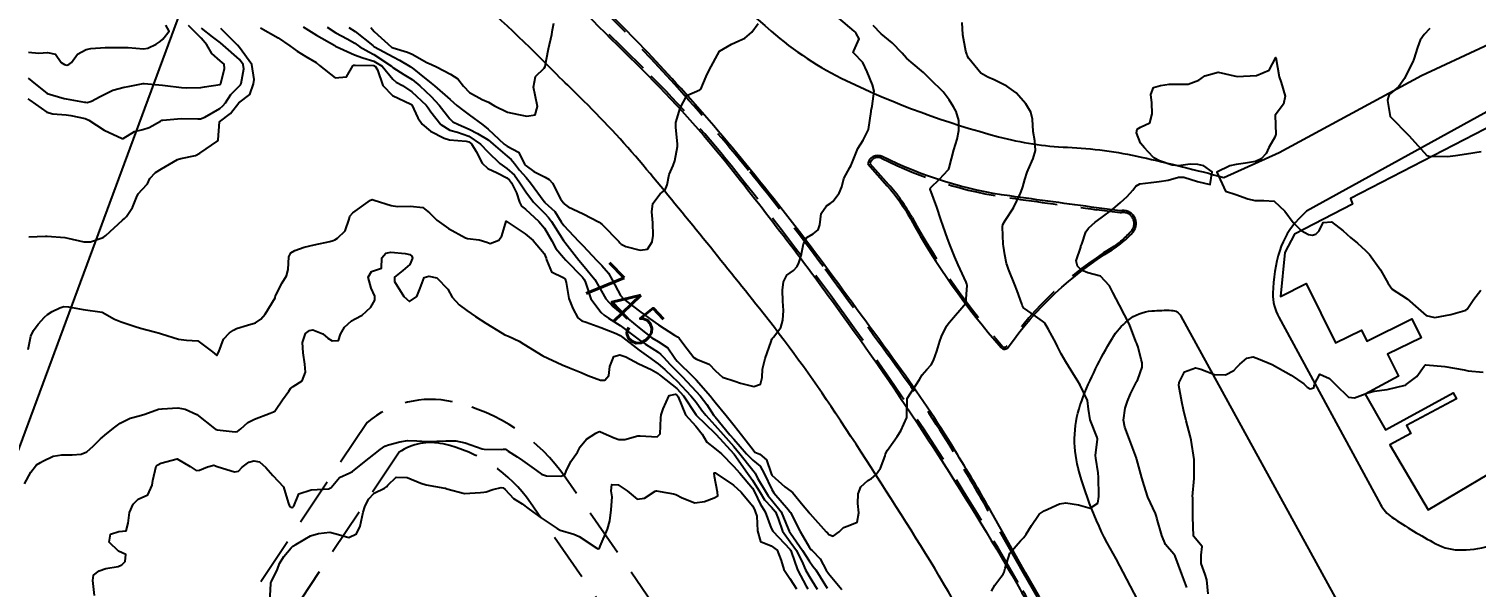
# Model space of a CAD drawing. Header units: metres. Extents: x 298520 to 308411, y 7433745 to 7450750.
# Drawn here: x 302493.6 to 302644.4, y 7441254.4 to 7441312.7 of the extents above; entities that cross this region are included whole.
import ezdxf
from ezdxf.enums import TextEntityAlignment as Align

# ---------------------------------------------------------------- set-up
doc = ezdxf.new("R2010")
doc.units = ezdxf.units.M
doc.header["$LTSCALE"] = 10
doc.linetypes.add('CONTINUO', pattern=[0])
doc.linetypes.add('DASHED', pattern=[0.75, 0.5, -0.25])
for name, color, linetype in [('Canteiro', 45, 'DASHED'), ('Cotas', 45, 'Continuous'), ('Curvas de Nivel 1m', 11, 'Continuous'), ('Curvas de Nivel 5m', 15, 'Continuous'), ('Edificações', 30, 'Continuous'), ('PLACA_KM', 45, 'Continuous'), ('Vias Primárias', 230, 'Continuous'), ('Vias Secundárias', 230, 'DASHED')]:
    doc.layers.add(name, color=color, linetype=linetype)
doc.styles.add('Style-STANDARD', font='STANDARD.shx')

msp = doc.modelspace()

# ---------------------------------------------------------------- linework, layer by layer
at = {"layer": 'Canteiro'}
for points in [[(302547.25, 7441318.82, -0.000019), (302557.6, 7441308.57, -0.029091), (302566.74, 7441298.41, -0.011878), (302578.53, 7441282.91, -0.025655), (302596.68, 7441254.92, -0.024486), (302599.42, 7441249.6), (302606.52, 7441236.58), (302622.67, 7441205.94), (302644.22, 7441165.17), (302674.98, 7441106.78)], [(302649.87, 7441156.82), (302634.07, 7441187.51), (302626.85, 7441200.73), (302617.87, 7441217.51), (302611.28, 7441230.16), (302600.57, 7441249.61), (302598.67, 7441253.37), (302597.27, 7441255.85), (302593.55, 7441262.4, 0.008704), (302589.93, 7441268.55, 0.019853), (302583.93, 7441277.51, 0.00149), (302576.34, 7441287.87, 0.012143), (302568.57, 7441297.89, 0.012452), (302560.88, 7441306.85, 0.02873), (302546.83, 7441320.74, 0.042839)]]:
    msp.add_lwpolyline(points, format="xyb", dxfattribs=at)
msp.add_lwpolyline([(302581.22, 7441298.62), (302583.16, 7441296.44, -0.055748), (302585.61, 7441292.97, 0.054354), (302595.04, 7441279.54, 0.483754), (302595.45, 7441279.56, -0.100042), (302606.36, 7441289.79, 0.076433), (302608.48, 7441291.61, 0.744861), (302607.3, 7441293.46), (302604.81, 7441293.8, -0.000707), (302595.78, 7441295.03, -0.081497), (302582.42, 7441299.16, 0.474245)], format="xyb", close=True, dxfattribs=at)
at = {"layer": 'Curvas de Nivel 1m', "flags": 128}
for points, elevation in [([(302493.49, 7441307.52), (302493.86, 7441307.21), (302495.46, 7441305.92), (302497.23, 7441305.39), (302497.46, 7441305.37), (302498.58, 7441305.15), (302499.34, 7441305.03), (302499.45, 7441305), (302499.62, 7441304.97), (302500.09, 7441305.13), (302500.99, 7441305.6), (302501.46, 7441305.85), (302502.32, 7441306.26), (302503.48, 7441306.58), (302503.92, 7441306.64), (302505.48, 7441306.95), (302505.59, 7441306.96), (302507.48, 7441306.79), (302507.76, 7441306.77), (302509.48, 7441306.56), (302509.99, 7441306.5), (302511.48, 7441306.56), (302511.86, 7441306.62), (302513.48, 7441306.86), (302513.54, 7441306.91), (302513.57, 7441306.97), (302513.94, 7441308.52), (302513.9, 7441308.97), (302513.51, 7441309.33), (302512.61, 7441310.08), (302512.1, 7441310.99), (302511.53, 7441311.69), (302510.19, 7441313.01)], 744), ([(302493.51, 7441310.23), (302494.6, 7441310.11), (302495.51, 7441310.19), (302496.35, 7441310.02), (302496.93, 7441309.17), (302497.26, 7441308.93), (302497.5, 7441308.89), (302497.71, 7441308.95), (302498.01, 7441309.15), (302498.62, 7441310.04), (302499.52, 7441310.52), (302500.03, 7441310.63), (302501.52, 7441310.73), (302503.14, 7441310.71), (302503.52, 7441310.72), (302503.9, 7441310.71), (302505.52, 7441310.59), (302505.94, 7441310.65), (302506.84, 7441311.06), (302507.23, 7441311.35), (302507.53, 7441311.6), (302508.17, 7441312.41), (302507.84, 7441313.05)], 743), ([(302493.54, 7441290.96), (302495.29, 7441291.03), (302495.45, 7441291.03), (302497.29, 7441290.9), (302497.61, 7441290.84), (302499.28, 7441290.45), (302499.97, 7441290.44), (302501.29, 7441290.91), (302501.59, 7441291.12), (302503.31, 7441292.7), (302503.52, 7441292.88), (302503.75, 7441293.09), (302504.37, 7441294.03), (302504.79, 7441295.08), (302504.95, 7441295.46), (302505.35, 7441295.89), (302505.91, 7441296.51), (302506.17, 7441297.06), (302506.75, 7441297.67), (302507.37, 7441298.06), (302509.05, 7441299.02), (302509.38, 7441299.14), (302510.92, 7441299.47), (302511.39, 7441299.68), (302513.24, 7441300.97), (302513.29, 7441301.09), (302513.42, 7441302.97), (302514.57, 7441303.83), (302515.45, 7441304.95), (302516.6, 7441305.81), (302516.97, 7441306.94), (302517.03, 7441307.39), (302516.8, 7441308.94), (302515.52, 7441310.72), (302515.29, 7441310.95), (302513.55, 7441312.7)], 746), ([(302517.7, 7441312.78), (302519.54, 7441311.72), (302520.77, 7441310.89), (302521.52, 7441310.35), (302522.42, 7441309.77), (302523.51, 7441309.14), (302523.85, 7441308.85), (302525.49, 7441307.54), (302526.65, 7441307.66), (302527.33, 7441308.81), (302527.43, 7441308.88), (302527.5, 7441308.86), (302527.55, 7441308.86), (302529.5, 7441308.85), (302529.64, 7441308.78), (302529.89, 7441308.39), (302530.46, 7441306.77), (302531.47, 7441305.71), (302533.37, 7441304.82), (302533.45, 7441304.78), (302533.48, 7441304.74), (302534.09, 7441303.38), (302534.54, 7441302.72), (302535.42, 7441301.99), (302536.85, 7441301.25), (302537.41, 7441301.1), (302539.12, 7441300.95), (302539.41, 7441300.87), (302539.68, 7441300.66), (302540.18, 7441299.86), (302540.81, 7441298.65), (302541.38, 7441298.1), (302542.35, 7441297.65), (302543.37, 7441297.13), (302543.64, 7441296.89), (302543.85, 7441296.61), (302544.39, 7441295.57), (302544.69, 7441294.6), (302544.91, 7441294.18), (302545.33, 7441293.84), (302546.71, 7441292.58), (302547.3, 7441291.87), (302548.07, 7441290.56), (302548.49, 7441289.76), (302549.27, 7441288.8), (302549.52, 7441288.54), (302551.25, 7441286.76), (302551.43, 7441286.52), (302551.57, 7441286.19), (302552.11, 7441284.51), (302553.2, 7441283.09), (302553.51, 7441282.81), (302553.98, 7441282.49), (302555.18, 7441281.72), (302556.88, 7441280.45), (302557.16, 7441280.24), (302557.82, 7441279.78), (302559.15, 7441278.93), (302559.43, 7441278.71), (302559.69, 7441278.42), (302560.38, 7441277.66), (302561.13, 7441276.91), (302561.64, 7441276.39), (302563.1, 7441274.84), (302563.52, 7441274.37), (302564.21, 7441273.49), (302564.96, 7441272.35), (302565.07, 7441272.19), (302566.63, 7441270.33), (302567.04, 7441269.86), (302568.35, 7441268.32), (302569.02, 7441267.68), (302569.77, 7441267.06), (302570.19, 7441266.29), (302570.98, 7441264.62), (302571.21, 7441264.28), (302572.72, 7441262.5), (302572.91, 7441262.26), (302572.95, 7441262.2), (302573.96, 7441260.25), (302574.91, 7441258.56), (302575.04, 7441258.37), (302575.19, 7441258.24), (302576.04, 7441257.37), (302576.66, 7441256.21), (302576.88, 7441255.84), (302578.3, 7441254.2)], 746), ([(302524.64, 7441312.84), (302525.54, 7441312.26), (302526.72, 7441311.63), (302527.53, 7441311.17), (302528.04, 7441310.8), (302528.98, 7441310.25), (302529.51, 7441309.98), (302531.34, 7441308.76), (302531.5, 7441308.64), (302532.65, 7441307.9), (302533.49, 7441307.37), (302534.29, 7441306.72), (302535.47, 7441305.62), (302536.33, 7441304.7), (302537.44, 7441303.28), (302537.73, 7441302.98), (302538.33, 7441302.68), (302539.43, 7441302.21), (302540.32, 7441301.75), (302541.41, 7441301.08), (302541.95, 7441300.63), (302543.39, 7441299.39), (302543.81, 7441299.04), (302544.16, 7441298.61), (302544.7, 7441297.92), (302545.37, 7441297.15), (302545.84, 7441296.59), (302547.25, 7441294.66), (302547.31, 7441294.57), (302547.33, 7441294.55), (302548.39, 7441293.62), (302549.05, 7441292.54), (302549.31, 7441292.16), (302550.84, 7441290.52), (302551.28, 7441290.06), (302552.75, 7441288.51), (302553.26, 7441287.99), (302553.95, 7441287.19), (302554.34, 7441286.48), (302555.22, 7441284.86), (302555.56, 7441284.47), (302557.2, 7441283.21), (302558.23, 7441282.44), (302559.18, 7441281.78), (302560.85, 7441280.72), (302561.17, 7441280.54), (302561.34, 7441280.4), (302561.81, 7441279.74), (302562.85, 7441278.38), (302563.14, 7441278.2), (302564.45, 7441277.68), (302565.13, 7441276.98), (302565.84, 7441276.34), (302567.12, 7441275.92), (302567.74, 7441275.7), (302569.11, 7441275.37), (302569.81, 7441275.61), (302569.97, 7441276.3), (302570.02, 7441277.18), (302570.3, 7441278.29), (302570.92, 7441280.04), (302570.99, 7441280.28), (302571.05, 7441280.39), (302571.17, 7441280.5), (302571.93, 7441281.52), (302572.15, 7441282.27), (302572.19, 7441283.28), (302572.13, 7441284.27), (302572.09, 7441285.41), (302572.2, 7441286.27), (302572.55, 7441286.96), (302573.25, 7441287.47), (302573.64, 7441287.87), (302573.82, 7441288.25), (302574.05, 7441289.03), (302574.28, 7441290.25), (302574.64, 7441290.89), (302575.3, 7441291.27), (302575.83, 7441291.7), (302576.01, 7441292.22), (302576.14, 7441293.41), (302576.7, 7441294.22), (302577.08, 7441294.46), (302577.34, 7441294.67), (302578.02, 7441295.53), (302578.28, 7441296.2), (302578.51, 7441297.06), (302579.12, 7441298.19), (302579.22, 7441298.36), (302579.39, 7441298.8), (302579.97, 7441300.18), (302580.52, 7441301.07), (302581.06, 7441302.17), (302581.33, 7441304.04), (302581.35, 7441304.16), (302581.46, 7441304.6), (302581.65, 7441306.16), (302581.48, 7441306.81), (302580.93, 7441308.17), (302580.49, 7441309.15), (302579.52, 7441310.11), (302579.47, 7441310.19), (302579.45, 7441310.27), (302579.53, 7441310.38), (302580.1, 7441311.63), (302579.79, 7441312.19), (302579.68, 7441312.31), (302579.56, 7441312.43), (302577.99, 7441313.78)], 744), ([(302526.89, 7441312.82), (302527.55, 7441312.37), (302529.39, 7441310.92), (302529.52, 7441310.81), (302529.57, 7441310.78), (302531.51, 7441309.73), (302532.17, 7441309.41), (302533.3, 7441308.73), (302533.42, 7441308.65), (302533.5, 7441308.6), (302534.22, 7441308), (302535.49, 7441307), (302535.85, 7441306.71), (302537.46, 7441305.29), (302538.16, 7441304.68), (302538.89, 7441304.11), (302539.44, 7441303.68), (302540.88, 7441302.65), (302541.43, 7441302.21), (302543.11, 7441300.62), (302543.4, 7441300.43), (302544.58, 7441299.79), (302545.22, 7441298.59), (302545.28, 7441298.49), (302545.38, 7441298.38), (302546.17, 7441297.79), (302547.37, 7441297.18), (302547.77, 7441296.96), (302548.12, 7441296.56), (302548.95, 7441294.93), (302549.23, 7441294.54), (302549.28, 7441294.48), (302549.33, 7441294.42), (302549.76, 7441294.11), (302551.32, 7441293.38), (302552.99, 7441292.5), (302553.31, 7441292.26), (302555.04, 7441290.47), (302555.16, 7441290.35), (302555.28, 7441290.21), (302555.78, 7441289.96), (302557.27, 7441289.58), (302558.04, 7441289.68), (302558.51, 7441290.44), (302558.62, 7441291.11), (302558.6, 7441292.44), (302558.47, 7441293.57), (302558.59, 7441294.43), (302559.34, 7441295.44), (302559.88, 7441295.88), (302560.09, 7441296.41), (302560.3, 7441297.48), (302560.7, 7441298.41), (302560.89, 7441298.9), (302561.16, 7441300.4), (302561.17, 7441300.64), (302560.97, 7441302.4), (302560.97, 7441302.88), (302561.45, 7441304.4), (302562.14, 7441305.72), (302563.47, 7441306.31), (302563.6, 7441306.38), (302564.16, 7441307.71), (302564.47, 7441308.37), (302565.52, 7441310.35), (302566.79, 7441311.08), (302567.54, 7441311.4), (302568.17, 7441311.69), (302568.89, 7441312.31), (302569.56, 7441313.22)], 743), ([(302529.2, 7441312.79), (302529.55, 7441312.38), (302531.36, 7441310.76), (302531.52, 7441310.68), (302533.01, 7441310.23), (302533.52, 7441310.01), (302535.05, 7441309.17), (302535.51, 7441308.96), (302536.03, 7441308.7), (302537.5, 7441307.94), (302538.25, 7441307.44), (302538.86, 7441306.67), (302539.47, 7441306.04), (302540.81, 7441305.3), (302541.46, 7441305.02), (302542.1, 7441304.63), (302543.45, 7441303.98), (302544.58, 7441303.73), (302545.44, 7441303.57), (302546.33, 7441303.7), (302546.56, 7441304.58), (302546.32, 7441305.73), (302546.16, 7441306.58), (302546.37, 7441307.7), (302547.25, 7441308.57), (302547.36, 7441308.72), (302547.51, 7441309.49), (302547.73, 7441310.57), (302548.05, 7441312.06), (302548.13, 7441312.56), (302548.27, 7441313.27)], 742), ([(302593.87, 7441254.01), (302594.23, 7441254.63), (302594.87, 7441255.46), (302595.09, 7441255.79), (302595.19, 7441256), (302595.31, 7441256.41), (302595.8, 7441257.99), (302596.92, 7441259.27), (302597.27, 7441259.62), (302597.51, 7441259.96), (302598.05, 7441260.85), (302598.78, 7441261.95), (302598.86, 7441262.04), (302598.95, 7441262.12), (302599.39, 7441262.38), (302600.96, 7441263.12), (302601.64, 7441263.24), (302602.96, 7441263), (302604.18, 7441262.67), (302604.97, 7441263.19), (302605.08, 7441263.88), (302605.08, 7441263.99), (302605.05, 7441265.88), (302605, 7441266.37), (302604.75, 7441267.88), (302604.74, 7441268.17), (302604.92, 7441269.88), (302604.88, 7441270.05), (302604.17, 7441271.89), (302603.99, 7441272.99), (302603.89, 7441273.89), (302603.11, 7441275.51), (302602.87, 7441275.9), (302602.45, 7441276.58), (302601.62, 7441277.92), (302601.15, 7441278.76), (302600.77, 7441279.54), (302600.59, 7441279.93), (302599.81, 7441281.31), (302599.45, 7441281.95), (302599.33, 7441282.08), (302599.2, 7441282.17), (302598.48, 7441282.68), (302597.21, 7441283.56), (302597.09, 7441283.85), (302597.05, 7441283.97), (302596.57, 7441285.32), (302596.3, 7441285.98), (302595.64, 7441287.61), (302595.51, 7441288), (302595.46, 7441288.19), (302595.27, 7441289.08), (302595.12, 7441290), (302595.1, 7441290.19), (302595.02, 7441292), (302595.06, 7441292.26), (302595.32, 7441292.68), (302596.17, 7441293.99), (302596.91, 7441295.54), (302597.09, 7441295.97), (302597.16, 7441296.17), (302597.37, 7441296.94), (302597.61, 7441297.73), (302597.7, 7441297.97), (302598.22, 7441299.13), (302598.46, 7441299.96), (302598.4, 7441300.98), (302598.24, 7441301.96), (302598.16, 7441303.24), (302598, 7441303.96), (302597.46, 7441304.83), (302596.45, 7441305.98), (302595.48, 7441306.7), (302594.17, 7441307.33), (302593.5, 7441307.62), (302592.78, 7441308.03), (302591.52, 7441309.58), (302591.36, 7441309.88), (302591.3, 7441310.04), (302591.22, 7441310.35), (302590.9, 7441312.05), (302590.84, 7441313.33)], 746), ([(302639.56, 7441312.7), (302638.97, 7441312.06), (302638.57, 7441311.48), (302638.29, 7441310.73), (302637.91, 7441309.49), (302637.79, 7441309.22), (302637.51, 7441308.7), (302636.92, 7441307.5), (302636.33, 7441306.66), (302635.48, 7441305.92), (302635.29, 7441305.71), (302635.21, 7441305.52), (302635.14, 7441305.19), (302635.45, 7441303.52), (302637.42, 7441301.49), (302639.25, 7441299.47), (302639.4, 7441299.41), (302639.47, 7441299.4), (302641.4, 7441299.36), (302642.24, 7441299.44), (302643.4, 7441299.62), (302644.93, 7441299.88)], 746), ([(302614.25, 7441254.38), (302613.72, 7441255.77), (302613.01, 7441257.67), (302612.96, 7441257.78), (302612.9, 7441257.86), (302612.01, 7441258.89), (302611.65, 7441259.8), (302611.12, 7441261.63), (302611.08, 7441261.81), (302611.05, 7441261.91), (302610.96, 7441262.11), (302610.19, 7441263.82), (302609.78, 7441265.03), (302609.56, 7441265.82), (302609.02, 7441267.74), (302609, 7441267.83), (302608.98, 7441267.87), (302608.28, 7441269.84), (302607.78, 7441271.12), (302607.64, 7441271.84), (302607.83, 7441273.1), (302608.07, 7441273.84), (302608.36, 7441274.58), (302609.01, 7441275.83), (302609.05, 7441275.9), (302609.12, 7441276.08), (302609.6, 7441277.36), (302609.57, 7441277.82), (302609.49, 7441278.17), (302609.16, 7441279.47), (302609.04, 7441279.83), (302608.94, 7441280.05), (302608.26, 7441281.84), (302607.21, 7441283.85), (302606.53, 7441285.17), (302606.17, 7441285.87), (302605.25, 7441286.85), (302603.93, 7441287.22), (302603.26, 7441287.49), (302602.83, 7441287.9), (302602.71, 7441288.47), (302603.18, 7441289.9), (302603.21, 7441289.98), (302603.29, 7441290.21), (302603.72, 7441291.49), (302603.98, 7441291.89), (302604.7, 7441292.51), (302605.32, 7441292.95), (302606.53, 7441293.86), (302607.34, 7441294.56), (302608.02, 7441295.17), (302608.6, 7441295.84), (302608.94, 7441296.26), (302609.36, 7441296.49), (302610.53, 7441296.65), (302611.37, 7441296.74), (302612.28, 7441296.88), (302613.37, 7441297.19), (302613.94, 7441297.21), (302615.37, 7441296.73), (302616.68, 7441296.42), (302616.88, 7441297.74), (302616, 7441298.36), (302615.39, 7441298.52), (302614.6, 7441298.55), (302613.39, 7441298.38), (302612.73, 7441298.45), (302611.39, 7441298.91), (302610.8, 7441299.21), (302610.2, 7441299.82), (302609.84, 7441300.25), (302609.41, 7441300.73), (302608.99, 7441301.83), (302609.06, 7441302.2), (302609.43, 7441302.42), (302610.4, 7441302.85), (302610.62, 7441303.81), (302610.59, 7441304.94), (302610.48, 7441305.81), (302610.77, 7441306.53), (302611.49, 7441306.77), (302612.39, 7441306.89), (302613.49, 7441306.9), (302614.37, 7441306.89), (302615.5, 7441307.32), (302615.75, 7441307.5), (302616.11, 7441307.75), (302617.51, 7441308.16), (302619.5, 7441307.71), (302621.5, 7441307.79), (302622.81, 7441308.37), (302623.52, 7441309.66), (302623.87, 7441307.66), (302624.07, 7441307.08), (302624.5, 7441305.65), (302624.31, 7441304.81), (302623.45, 7441303.66), (302623.51, 7441301.66), (302623.49, 7441301.59), (302623.42, 7441301.38), (302622.79, 7441300.28), (302622.51, 7441299.67), (302621.98, 7441299.09), (302621.39, 7441298.84), (302620.34, 7441298.65), (302619.39, 7441298.5), (302618.74, 7441298.37), (302617.38, 7441297.73), (302618.28, 7441295.72), (302619.35, 7441295.38), (302620.61, 7441294.95), (302621.34, 7441294.75), (302622.25, 7441294.76), (302623.34, 7441294.69), (302624.44, 7441293.65), (302625.32, 7441292.48), (302626.16, 7441291.63), (302626.91, 7441291.22), (302627.3, 7441291.16), (302627.67, 7441291.24), (302628.02, 7441291.6), (302628.45, 7441292.46), (302629.32, 7441292.52), (302630.55, 7441291.58), (302631.3, 7441290.91), (302632.04, 7441290.31), (302632.86, 7441289.55), (302633.07, 7441289.34), (302633.28, 7441289.11), (302634.42, 7441287.53), (302635.24, 7441286.09), (302635.64, 7441285.51), (302636.6, 7441284.88), (302637.22, 7441284.52), (302638.36, 7441283.48), (302639.2, 7441282.76), (302640.09, 7441282.57), (302641.2, 7441282.76), (302641.77, 7441282.88), (302643.21, 7441283.27), (302643.32, 7441283.31), (302643.46, 7441283.42), (302644.17, 7441284.46), (302644.9, 7441285.4)], 747), ([(302493.47, 7441279.21), (302493.75, 7441280.62), (302494.04, 7441281.2), (302494.52, 7441281.85), (302495.19, 7441282.59), (302495.51, 7441282.87), (302496, 7441283.18), (302496.8, 7441283.57), (302497.2, 7441283.69), (302497.69, 7441283.66), (302499.2, 7441283.4), (302501.19, 7441283.12), (302502.48, 7441282.39), (302503.18, 7441282.1), (302504.62, 7441281.63), (302505.18, 7441281.46), (302506.65, 7441281.06), (302507.17, 7441280.91), (302507.37, 7441280.85), (302509.16, 7441280.28), (302509.97, 7441280.2), (302511.16, 7441280.11), (302512.68, 7441278.98), (302513.14, 7441278.58), (302513.36, 7441278.98), (302513.83, 7441280.29), (302514.48, 7441280.96), (302514.9, 7441281.23), (302515.18, 7441281.4), (302516.36, 7441281.75), (302517.18, 7441281.99), (302517.73, 7441282.38), (302518.2, 7441282.91), (302519.21, 7441284.62), (302519.27, 7441284.84), (302519.29, 7441284.9), (302519.97, 7441286.16), (302520.4, 7441286.89), (302520.58, 7441287.55), (302520.65, 7441288.89), (302520.85, 7441289.3), (302521.27, 7441289.56), (302522.25, 7441289.9), (302523.28, 7441290.13), (302524.93, 7441290.49), (302525.28, 7441290.59), (302525.45, 7441290.66), (302525.74, 7441290.83), (302526.51, 7441291.6), (302526.94, 7441292.81), (302527.02, 7441293.11), (302527.32, 7441293.46), (302529.18, 7441294.78), (302529.27, 7441294.84), (302529.33, 7441294.85), (302529.56, 7441294.78), (302531.33, 7441294.23), (302531.96, 7441294.12), (302533.33, 7441294.18), (302534.63, 7441294.02), (302535.32, 7441293.49), (302536.07, 7441292.7), (302537.3, 7441291.84), (302539.07, 7441290.88), (302539.28, 7441290.79), (302540.49, 7441290.65), (302541.28, 7441290.4), (302541.65, 7441290.27), (302542.53, 7441290.63), (302542.85, 7441291.07), (302543.31, 7441292.62), (302545.29, 7441291.28), (302546.11, 7441290.58), (302547.27, 7441289.24), (302547.46, 7441288.76), (302547.51, 7441288.57), (302548.02, 7441287.33), (302549.24, 7441286.72), (302549.46, 7441286.54), (302549.56, 7441286.22), (302549.85, 7441284.53), (302550.24, 7441283.49), (302550.77, 7441282.52), (302551.19, 7441282.21), (302551.64, 7441282.06), (302553.18, 7441281.52), (302554.75, 7441280.89), (302555.17, 7441280.67), (302555.45, 7441280.47), (302557.15, 7441279.15), (302558.15, 7441278.44), (302559.14, 7441277.74), (302559.83, 7441277.12), (302560.59, 7441276.41), (302561.12, 7441275.92), (302562.55, 7441274.39), (302563.09, 7441273.71), (302563.65, 7441272.94), (302564.11, 7441272.36), (302565.06, 7441271.31), (302565.92, 7441270.34), (302567.03, 7441269.09), (302567.67, 7441268.32), (302569.01, 7441266.63), (302569.15, 7441266.45), (302569.24, 7441266.31), (302569.5, 7441265.79), (302570.4, 7441264.29), (302570.62, 7441263.94), (302570.97, 7441263.55), (302571.96, 7441262.27), (302572.68, 7441260.5), (302572.78, 7441260.26), (302572.92, 7441260.05), (302574.19, 7441258.25), (302574.89, 7441257.18), (302575.28, 7441256.63), (302575.56, 7441256.23), (302576.75, 7441254.31)], 747), ([(302493.1, 7441265.21), (302493.75, 7441266.44), (302494.36, 7441267.2), (302494.76, 7441267.43), (302495.01, 7441267.57), (302496.09, 7441268.1), (302497.01, 7441268.22), (302498.08, 7441268.22), (302499.01, 7441268.31), (302499.59, 7441268.56), (302500.27, 7441269.13), (302500.63, 7441269.52), (302501.03, 7441269.91), (302501.69, 7441270.47), (302502.5, 7441271.1), (302503.06, 7441271.52), (302504.1, 7441272.04), (302505.07, 7441272.3), (302505.64, 7441272.49), (302507.07, 7441272.98), (302507.45, 7441273.04), (302509.07, 7441273.12), (302509.83, 7441273.01), (302511.07, 7441272.45), (302512.92, 7441270.98), (302513.05, 7441270.88), (302513.19, 7441270.84), (302515.05, 7441270.64), (302515.31, 7441270.68), (302515.64, 7441270.94), (302516.38, 7441271.62), (302517.06, 7441271.94), (302518.72, 7441272.56), (302519.07, 7441272.7), (302519.18, 7441272.79), (302519.27, 7441272.9), (302520, 7441273.97), (302520.64, 7441274.88), (302520.84, 7441275.14), (302521.1, 7441275.35), (302522.04, 7441275.94), (302522.38, 7441276.87), (302522.31, 7441277.69), (302522.13, 7441278.87), (302522.08, 7441279.94), (302522.38, 7441280.87), (302522.82, 7441281.21), (302523.17, 7441281.26), (302524.21, 7441280.84), (302524.72, 7441280.4), (302525.16, 7441280.13), (302525.82, 7441280.16), (302526.05, 7441280.82), (302526.44, 7441281.55), (302527.18, 7441282.21), (302527.57, 7441282.43), (302528.3, 7441282.79), (302529.2, 7441283.64), (302529.62, 7441284.36), (302529.62, 7441284.78), (302529.23, 7441285.63), (302528.93, 7441286.78), (302529.25, 7441287.35), (302530.32, 7441287.7), (302530.35, 7441288.77), (302530.77, 7441289.26), (302531.27, 7441289.37), (302532.79, 7441289.22), (302533.27, 7441289.11), (302533.48, 7441288.95), (302533.54, 7441288.74), (302533.26, 7441288.07), (302532.54, 7441287.46), (302531.65, 7441286.76), (302531.68, 7441286.31), (302532.64, 7441284.75), (302533.21, 7441284.24), (302534, 7441284.73), (302534.35, 7441285.6), (302534.77, 7441286.72), (302535.24, 7441286.85), (302536.07, 7441286.7), (302537.23, 7441285.51), (302537.68, 7441284.68), (302538.4, 7441283.87), (302539.2, 7441283.28), (302540.11, 7441282.65), (302541.18, 7441281.95), (302542.88, 7441280.91), (302543.16, 7441280.76), (302543.53, 7441280.61), (302544.64, 7441280.08), (302545.15, 7441279.79), (302547.14, 7441278.57), (302549.13, 7441277.61), (302549.9, 7441277.31), (302551.13, 7441276.83), (302551.83, 7441276.51), (302553.12, 7441276.02), (302553.6, 7441276.01), (302554, 7441276.49), (302554.11, 7441277.46), (302554.53, 7441278.48), (302555.14, 7441278.65), (302555.77, 7441278.46), (302557.14, 7441277.74), (302558.43, 7441277.13), (302559.13, 7441276.72), (302559.28, 7441276.59), (302559.47, 7441276.42), (302561.1, 7441275.14), (302561.8, 7441274.39), (302563.07, 7441272.43), (302563.1, 7441272.4), (302563.11, 7441272.38), (302565.05, 7441270.5), (302565.18, 7441270.35), (302567.02, 7441268.34), (302567.05, 7441268.3), (302568.45, 7441266.32), (302568.99, 7441265.58), (302569.77, 7441264.3), (302570.21, 7441263.54), (302570.96, 7441262.76), (302571.37, 7441262.28), (302571.64, 7441261.58), (302572.11, 7441260.27), (302572.91, 7441259.15), (302573.56, 7441258.25), (302574.22, 7441256.91), (302574.51, 7441256.24), (302574.87, 7441255.58), (302575.72, 7441254.23)], 748), ([(302616.47, 7441253.74), (302616.31, 7441255.19), (302616.15, 7441255.74), (302615.74, 7441256.89), (302615.75, 7441257.75), (302615.83, 7441258.67), (302614.92, 7441259.76), (302614.86, 7441261.76), (302614.86, 7441261.86), (302614.85, 7441263.76), (302614.84, 7441263.89), (302614.99, 7441265.76), (302615.02, 7441267.76), (302614.69, 7441269.76), (302614.58, 7441270.23), (302614.16, 7441271.77), (302613.91, 7441272.94), (302613.73, 7441273.77), (302613.42, 7441275.47), (302613.43, 7441275.78), (302614, 7441276.9), (302615.14, 7441277.31), (302615.71, 7441277.18), (302617.13, 7441276.6), (302618.27, 7441276.57), (302619.13, 7441277.04), (302619.46, 7441277.39), (302619.75, 7441277.7), (302620.51, 7441278.33), (302621.15, 7441278.44), (302621.71, 7441278.24), (302623.14, 7441277.66), (302625.13, 7441276.55), (302626.44, 7441275.62), (302626.8, 7441275.3), (302627.11, 7441275.13), (302627.48, 7441275.23), (302627.54, 7441275.61), (302628.09, 7441276.64), (302629.12, 7441276.2), (302629.74, 7441275.58), (302631.1, 7441274.23), (302631.71, 7441274.17), (302633.1, 7441274.7), (302633.78, 7441274.86), (302635.11, 7441275.04), (302636.99, 7441275.49), (302637.08, 7441275.52), (302637.11, 7441275.55), (302638.2, 7441276.41), (302638.99, 7441277.47), (302639.05, 7441277.56), (302639.14, 7441277.61), (302641.14, 7441277.45), (302643.14, 7441277.08), (302643.55, 7441277), (302645.13, 7441276.84)], 748), ([(302500.41, 7441253.56), (302500.21, 7441255.13), (302500.31, 7441255.68), (302500.87, 7441256.14), (302501.59, 7441256.39), (302502.88, 7441256.58), (302503.23, 7441256.74), (302503.58, 7441257.09), (302503.65, 7441257.85), (302502.89, 7441258.17), (302501.93, 7441259.11), (302502.06, 7441259.96), (302502.92, 7441260.23), (302503.71, 7441260.3), (302503.89, 7441261.09), (302504.06, 7441262.2), (302504.44, 7441263.08), (302504.96, 7441263.6), (302505.95, 7441264.07), (302506.41, 7441265.06), (302506.47, 7441265.56), (302506.81, 7441267.05), (302506.92, 7441267.14), (302507, 7441267.18), (302507.31, 7441267.35), (302509.01, 7441267.81), (302510.38, 7441267.01), (302511, 7441266.59), (302511.35, 7441266.64), (302512.17, 7441266.99), (302512.82, 7441267.17), (302513, 7441267.09), (302513.08, 7441267.06), (302513.3, 7441266.98), (302515, 7441266.45), (302515.41, 7441266.53), (302515.79, 7441266.94), (302516.47, 7441267.48), (302517.01, 7441267.61), (302517.59, 7441267.5), (302518.25, 7441266.91), (302518.99, 7441266.08), (302520.1, 7441264.89), (302520.57, 7441263.27), (302520.71, 7441262.88), (302520.95, 7441262.73), (302521.07, 7441262.76), (302521.17, 7441262.88), (302521.68, 7441264.16), (302522.97, 7441264.58), (302524.84, 7441264.7), (302524.97, 7441264.75), (302525.02, 7441264.78), (302525.06, 7441264.83), (302525.94, 7441265.87), (302527, 7441266.34), (302527.3, 7441266.5), (302527.67, 7441266.8), (302529.01, 7441267.88), (302529.52, 7441268.27), (302530.16, 7441268.77), (302530.64, 7441269.15), (302531.03, 7441269.29), (302532.21, 7441269.57), (302533.03, 7441269.73), (302534, 7441269.7), (302535.03, 7441269.63), (302536.07, 7441269.66), (302537.03, 7441269.68), (302538.04, 7441269.68), (302539.03, 7441269.49), (302540.8, 7441268.86), (302541.02, 7441268.83), (302542.84, 7441268.8), (302543.02, 7441268.82), (302543.22, 7441268.81), (302543.52, 7441268.61), (302544.45, 7441268.03), (302545.01, 7441267.65), (302546.45, 7441266.58), (302547, 7441266.23), (302547.52, 7441266.04), (302548.99, 7441266), (302549.41, 7441266.13), (302549.55, 7441266.54), (302550.03, 7441267.55), (302550.72, 7441268.52), (302551.03, 7441269.05), (302551.68, 7441269.87), (302552.64, 7441270.5), (302552.91, 7441270.63), (302553.05, 7441270.65), (302553.43, 7441270.49), (302554.55, 7441269.99), (302555.04, 7441269.83), (302555.67, 7441269.83), (302557.04, 7441270.21), (302557.26, 7441270.22), (302559.04, 7441270.12), (302559.35, 7441270.43), (302559.41, 7441272.08), (302559.46, 7441272.42), (302559.67, 7441273.02), (302560.3, 7441274.41), (302560.95, 7441274.55), (302561.09, 7441274.46), (302561.15, 7441274.4), (302561.22, 7441274.27), (302561.99, 7441272.39), (302563.06, 7441271.21), (302563.74, 7441270.37), (302564.23, 7441269.56), (302565.03, 7441268.92), (302565.75, 7441268.34), (302567.01, 7441267.05), (302567.65, 7441266.32), (302568.98, 7441264.74), (302569.22, 7441264.31), (302569.77, 7441263.11), (302570.28, 7441262.29), (302570.93, 7441260.57), (302571.1, 7441260.28), (302572.9, 7441258.34), (302572.97, 7441258.26), (302573.02, 7441258.14), (302573.67, 7441256.25), (302574.57, 7441254.53), (302574.73, 7441254.24)], 749)]:
    msp.add_lwpolyline(points, dxfattribs=dict(at, elevation=elevation))
at = {"layer": 'Curvas de Nivel 5m', "flags": 128}
for points, elevation in [([(302493.46, 7441305.38), (302493.67, 7441305.21), (302495.44, 7441303.97), (302496.04, 7441303.79), (302497.44, 7441303.7), (302497.92, 7441303.64), (302499.43, 7441303.31), (302499.82, 7441303.14), (302501.42, 7441302.08), (302503.28, 7441301.21), (302503.4, 7441301.22), (302504.55, 7441301.94), (302505.42, 7441302.18), (302506.11, 7441302.38), (302507.28, 7441303.05), (302507.37, 7441303.11), (302507.43, 7441303.13), (302507.52, 7441303.14), (302509.44, 7441303.31), (302511.16, 7441303.27), (302511.44, 7441303.28), (302511.89, 7441303.45), (302513.45, 7441304.36), (302513.79, 7441304.63), (302514.04, 7441304.96), (302514.59, 7441305.83), (302515.48, 7441306.67), (302515.62, 7441306.81), (302515.67, 7441306.95), (302515.96, 7441308.48), (302515.9, 7441308.95), (302515.51, 7441309.46), (302513.8, 7441310.97), (302513.53, 7441311.2), (302512.69, 7441311.82), (302511.55, 7441312.73)], 745), ([(302522.14, 7441312.87), (302523.54, 7441312.02), (302525.45, 7441310.91), (302525.52, 7441310.86), (302525.59, 7441310.83), (302527.51, 7441309.94), (302528.35, 7441309.64), (302529.51, 7441309.31), (302530.37, 7441308.77), (302531.49, 7441307.43), (302531.84, 7441307.11), (302532.5, 7441306.74), (302533.47, 7441306.08), (302534.95, 7441304.72), (302535.17, 7441304.44), (302535.45, 7441304), (302536.49, 7441302.7), (302537.42, 7441302.09), (302538.22, 7441301.88), (302539.42, 7441301.48), (302540.61, 7441300.65), (302541.39, 7441299.83), (302542.65, 7441298.63), (302543.38, 7441298.1), (302544.16, 7441297.39), (302544.74, 7441296.6), (302545.35, 7441295.65), (302546.16, 7441294.58), (302547.32, 7441293.39), (302547.73, 7441292.97), (302548.02, 7441292.56), (302549.28, 7441290.58), (302549.31, 7441290.54), (302549.41, 7441290.41), (302550.89, 7441288.52), (302551.26, 7441288.1), (302552.54, 7441286.51), (302553.23, 7441285.31), (302553.7, 7441284.49), (302554.43, 7441283.71), (302555.2, 7441283.08), (302555.97, 7441282.46), (302557.18, 7441281.48), (302558.5, 7441280.44), (302559.16, 7441280.04), (302560.14, 7441279.4), (302560.8, 7441278.41), (302560.94, 7441278.2), (302561.14, 7441278.01), (302562.79, 7441276.38), (302563.12, 7441276.04), (302564.61, 7441274.36), (302564.82, 7441274.08), (302565.09, 7441273.72), (302566.22, 7441272.34), (302567.06, 7441271.3), (302567.83, 7441270.32), (302569.03, 7441268.74), (302569.23, 7441268.52), (302569.75, 7441268.3), (302570.44, 7441267.71), (302570.93, 7441266.28), (302571, 7441266.12), (302572.34, 7441264.91), (302572.98, 7441264.43), (302573.18, 7441264.26), (302574.27, 7441262.94), (302574.84, 7441262.24), (302574.95, 7441262.1), (302576.67, 7441260.21), (302576.79, 7441260.08), (302576.92, 7441259.93), (302577.39, 7441259.73), (302578.01, 7441260.2), (302578.47, 7441260.65), (302578.93, 7441260.84), (302579.89, 7441261.22), (302580.04, 7441262.17), (302579.95, 7441263.16), (302580, 7441264.17), (302580.25, 7441264.9), (302580.99, 7441265.54), (302581.39, 7441265.76), (302581.82, 7441266.15), (302582.32, 7441266.83), (302582.79, 7441268.14), (302582.84, 7441268.33), (302583.03, 7441268.73), (302583.63, 7441269.54), (302584.06, 7441270.13), (302584.43, 7441270.75), (302585.07, 7441272.12), (302585.09, 7441274.12), (302586.38, 7441276.1), (302586.65, 7441276.56), (302587.13, 7441277.13), (302587.61, 7441277.61), (302587.83, 7441278.08), (302588.17, 7441279.06), (302588.5, 7441280.08), (302588.67, 7441280.58), (302589.19, 7441281.66), (302589.36, 7441281.9), (302589.52, 7441282.07), (302591.21, 7441284.04), (302591.36, 7441285.91), (302591.33, 7441286.04), (302591.24, 7441286.23), (302590.42, 7441288.05), (302590.07, 7441288.85), (302589.56, 7441290.07), (302589.29, 7441290.79), (302588.86, 7441292.07), (302588.62, 7441292.77), (302588.17, 7441294.08), (302587.5, 7441295.94), (302587.52, 7441296.09), (302588.45, 7441297), (302589.38, 7441297.95), (302589.43, 7441298.02), (302589.45, 7441298.07), (302589.47, 7441298.16), (302589.95, 7441300.06), (302590.31, 7441301.16), (302590.49, 7441302.05), (302590.48, 7441303.09), (302590.19, 7441304.06), (302589.91, 7441304.52), (302589.46, 7441305.25), (302588.84, 7441306.08), (302587.49, 7441307.4), (302586.78, 7441308.1), (302585.51, 7441309.18), (302585.01, 7441309.61), (302584.57, 7441310.12), (302583.54, 7441311.19), (302582.4, 7441312.15), (302581.56, 7441313.03)], 745), ([(302518.66, 7441252.9), (302518.77, 7441254.82), (302518.79, 7441254.9), (302518.81, 7441254.94), (302518.85, 7441255.03), (302519.46, 7441256.31), (302519.69, 7441256.89), (302520.14, 7441257.64), (302520.9, 7441258.54), (302521.08, 7441258.7), (302521.39, 7441258.88), (302522.32, 7441259.45), (302522.92, 7441259.77), (302523.73, 7441260.04), (302524.92, 7441260.16), (302525.83, 7441259.91), (302526.91, 7441259.61), (302527.72, 7441260), (302528.1, 7441260.79), (302528.41, 7441262.25), (302528.58, 7441262.79), (302528.96, 7441263.61), (302529.53, 7441264.22), (302530.63, 7441264.76), (302530.83, 7441264.91), (302530.98, 7441265.08), (302531.83, 7441265.91), (302532.99, 7441265.85), (302534.41, 7441265.29), (302534.98, 7441265.1), (302536.91, 7441264.75), (302536.97, 7441264.74), (302537.13, 7441264.69), (302538.97, 7441264.21), (302540.62, 7441264.3), (302540.97, 7441264.33), (302541.23, 7441264.38), (302541.91, 7441264.63), (302542.78, 7441264.82), (302542.98, 7441264.78), (302543.19, 7441264.62), (302544.05, 7441263.69), (302544.96, 7441263.11), (302545.7, 7441262.58), (302546.94, 7441261.66), (302548.61, 7441260.55), (302548.92, 7441260.39), (302550.35, 7441259.96), (302550.91, 7441259.72), (302552.75, 7441258.5), (302552.9, 7441258.44), (302553.02, 7441258.5), (302553.11, 7441258.7), (302553.85, 7441260.49), (302554.09, 7441261.33), (302554.26, 7441262.48), (302554.34, 7441263.86), (302554.26, 7441264.48), (302554.33, 7441265.13), (302554.98, 7441265.09), (302555.91, 7441264.46), (302556.96, 7441263.62), (302557.71, 7441263.7), (302558.83, 7441264.43), (302558.93, 7441264.47), (302558.97, 7441264.48), (302559.36, 7441264.42), (302560.73, 7441264.17), (302560.97, 7441264.09), (302561.63, 7441263.73), (302562.96, 7441263.21), (302563.98, 7441263.38), (302564.97, 7441263.73), (302565.35, 7441263.97), (302565.32, 7441264.35), (302565, 7441265.97), (302564.97, 7441266.35), (302565, 7441266.37), (302565.07, 7441266.35), (302566.98, 7441265.07), (302567.78, 7441264.32), (302568.96, 7441262.91), (302569.17, 7441262.52), (302569.27, 7441262.31), (302569.43, 7441261.82), (302569.48, 7441260.3), (302569.8, 7441259.19), (302570.91, 7441258.73), (302571.53, 7441258.27), (302571.96, 7441257.2), (302572.23, 7441256.27), (302572.87, 7441255.34), (302573.56, 7441254.25)], 750)]:
    msp.add_lwpolyline(points, dxfattribs=dict(at, elevation=elevation))
at = {"layer": 'Edificações'}
msp.add_lwpolyline([(302647.47, 7441303.3), (302631.31, 7441294.97), (302631.52, 7441294.38), (302625.45, 7441291.24), (302624.47, 7441289.32), (302624.01, 7441284.75), (302626.69, 7441286.11), (302629.75, 7441279.9), (302632.43, 7441281.22), (302632.99, 7441280.08), (302637.69, 7441282.4), (302638.65, 7441280.45), (302635.15, 7441278.72), (302636.29, 7441276.42), (302632.84, 7441274.57), (302634.93, 7441270.85), (302641.99, 7441274.7), (302642.34, 7441274.06), (302637.14, 7441271.29), (302637.59, 7441270.45), (302635.39, 7441269.28), (302639.38, 7441262.5), (302645.73, 7441266.24)], dxfattribs=at)
at = {"layer": 'PLACA_KM', "linetype": 'CONTINUO'}
msp.add_polyline3d([(302537.96, 7441391.94, 0), (302441.93, 7441132.06, 0)], dxfattribs=at)
at = {"layer": 'Vias Primárias'}
for points in [[(302547.11, 7441318.68, -0.000019), (302557.46, 7441308.43, -0.029091), (302566.58, 7441298.29, -0.011878), (302578.37, 7441282.79, -0.025655), (302596.51, 7441254.82, -0.024516), (302599.24, 7441249.51), (302599.24, 7441249.51), (302606.35, 7441236.48), (302622.49, 7441205.85), (302644.04, 7441165.08), (302674.8, 7441106.69)], [(302650.04, 7441156.91), (302634.24, 7441187.6), (302627.03, 7441200.83), (302618.05, 7441217.6), (302611.46, 7441230.26), (302600.75, 7441249.7), (302598.84, 7441253.46), (302597.44, 7441255.94), (302593.73, 7441262.5, 0.008704), (302590.1, 7441268.65, 0.019853), (302584.09, 7441277.63, 0.00149), (302576.5, 7441287.99, 0.012143), (302568.72, 7441298.01, 0.012452), (302561.03, 7441306.98, 0.02873), (302546.96, 7441320.89, 0.042839)], [(302669.08, 7441103.67), (302637.85, 7441161.81), (302616.3, 7441202.58), (302600.18, 7441233.17), (302593.38, 7441246.56, 0.023689), (302586.01, 7441259.54, 0.007358), (302577.64, 7441272.56, 0.021127), (302569.69, 7441283.5, 0.005119), (302557.93, 7441298.01, 0.026102), (302551.41, 7441305.11, -0.00301), (302546.92, 7441309.56, 0.024063), (302537.34, 7441318.29, 0.030278)], [(302610.97, 7441249.56), (302606.87, 7441257.37, -0.06868), (302602.93, 7441266.85, -0.155943), (302603.29, 7441273.87, -0.046705), (302606.48, 7441280.39, -0.084367), (302608.09, 7441282.25, -0.155004), (302610.6, 7441283.25, -0.023534), (302612.65, 7441283.3, -0.267731), (302613.62, 7441282.71), (302630.48, 7441251.97), (302631.77, 7441249.76), (302639.24, 7441235.9), (302646.95, 7441221.9)]]:
    msp.add_lwpolyline(points, format="xyb", dxfattribs=at)
at = {"layer": 'Vias Primárias', "elevation": 722.31}
msp.add_lwpolyline([(302559.8, 7441321.5, -0.018318), (302570.92, 7441312.43, 0.068542), (302578.75, 7441307.26, 0.04698), (302594.63, 7441301.41, 0.053899), (302601.79, 7441300.31, -0.044283), (302609.49, 7441299.29, -0.010087), (302618.1, 7441297.17), (302623.88, 7441299.77), (302638.71, 7441307.79), (302645.28, 7441310.87, -0.211846), (302656.58, 7441311.11, -0.069664), (302662.35, 7441307.69), (302674.04, 7441299.35), (302677.41, 7441296.85, -0.018933), (302679.13, 7441295.47, -0.103509), (302683.94, 7441289.16), (302691.46, 7441275.06), (302662.26, 7441259.72), (302650.43, 7441253.49, 0.087998), (302648.39, 7441251.91, 0.061852), (302646.8, 7441248.85, 0.955597)], format="xyb", dxfattribs=at)
at = {"layer": 'Vias Primárias'}
for points in [[(302623.83, 7441282.58), (302634.42, 7441263.06, 0.118676), (302635.62, 7441261.73, 0.02746), (302640.18, 7441258.96, 0.130788), (302642.94, 7441258.31, 0.131367), (302649.18, 7441260.17), (302673.77, 7441273.48, 0.214715), (302678.19, 7441279.28, 0.176613), (302677.22, 7441287.25, 0.12672), (302673.43, 7441291.54), (302667.71, 7441295.85), (302655.58, 7441303.91, 0.184876), (302649.57, 7441305.25, 0.05478), (302646.19, 7441304.38), (302626.72, 7441293.63), (302625.89, 7441292.81, 0.121184), (302623.93, 7441289.55, 0.071405), (302623.21, 7441285.09, 0.129656)], [(302581, 7441298.57), (302583.01, 7441296.3, -0.055748), (302585.44, 7441292.87, 0.054354), (302594.89, 7441279.41, 0.483754), (302595.61, 7441279.45, -0.100042), (302606.46, 7441289.62, 0.076433), (302608.64, 7441291.48, 0.732415), (302607.29, 7441293.67), (302604.84, 7441294, -0.000707), (302595.8, 7441295.23, -0.081497), (302582.5, 7441299.34, 0.507325)]]:
    msp.add_lwpolyline(points, format="xyb", close=True, dxfattribs=at)
at = {"layer": 'Vias Secundárias'}
for points in [[(302631.64, 7441118.08), (302601.49, 7441175.6), (302582.54, 7441213.53), (302570.64, 7441234.8), (302559.16, 7441251.87), (302549.53, 7441265.8, 0.1886), (302537.72, 7441273.76, 0.232544), (302528.82, 7441271.62), (302506.41, 7441238.02, 0.052257), (302500.65, 7441227.06, 0.053217), (302498.55, 7441219.57, 0.296449), (302502.72, 7441209.97, -0.060421), (302512.57, 7441201.59, -0.039109), (302515.89, 7441197.37, 0.105918), (302519.66, 7441193.7, -0.085977), (302527.86, 7441186.33, 0.097662), (302535.59, 7441179.7, -0.14203), (302544.9, 7441170.19, -0.133542), (302545.86, 7441166.06, 0.013111), (302545.79, 7441160.77, 0.986292)], [(302627.42, 7441116.42), (302597.48, 7441173.55), (302578.56, 7441211.42), (302566.81, 7441232.44), (302555.44, 7441249.33), (302545.83, 7441263.24, 0.1886), (302536.73, 7441269.37, 0.207346), (302532.15, 7441268.5), (302510.15, 7441235.52, 0.052257), (302504.83, 7441225.4, 0.053217), (302502.99, 7441218.83, 0.296449), (302505.21, 7441213.73, -0.060421), (302515.88, 7441204.64, -0.039109), (302519.63, 7441199.86, 0.105918), (302522.05, 7441197.51, -0.085977), (302531.4, 7441189.11, 0.097662), (302537.8, 7441183.62, -0.14203), (302548.87, 7441172.31, -0.133542), (302550.35, 7441165.89, -0.028971), (302549.81, 7441157.63, 0.013111)]]:
    msp.add_lwpolyline(points, format="xyb", dxfattribs=at)

# ---------------------------------------------------------------- texts
at = {"layer": 'Cotas', "style": 'Style-STANDARD'}
msp.add_text('745', height=4, rotation=313.7547, dxfattribs=at).set_placement((302555.56, 7441283.83, 745), align=Align.MIDDLE_CENTER)

doc.saveas('drawing.dxf')
